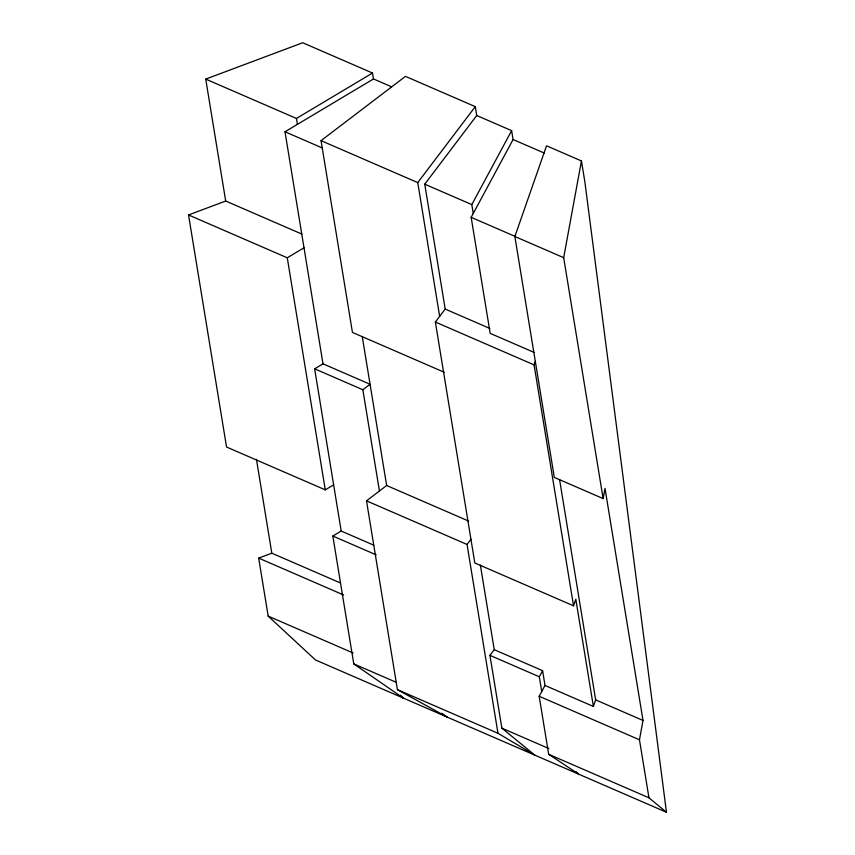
<?xml version="1.0" encoding="UTF-8"?>
<svg xmlns="http://www.w3.org/2000/svg" width="855" height="855" viewBox="0 0 855 855"><rect width="100%" height="100%" fill="white"/><g stroke="black" fill="none" stroke-linecap="round" stroke-linejoin="round"><path stroke-width="1.28" d="M603.138 498.593L563.68 257.676L581.443 160.943L546.537 145.799L514.86 236.493L554.307 477.411L603.138 498.593L605.009 488.397L643.013 720.444L639.465 739.789L648.956 797.801L666.462 812.25L584.831 181.634L581.443 160.943M444.269 372.267L352.442 332.424L321.042 140.648L405.473 76.362L475.284 106.64L476.737 115.511L424.743 184.178L445.188 309.072L435.366 322.046L474.814 562.975L573.545 605.81L534.086 364.893L535.316 361.387M573.545 605.81L575.821 599.28L593.37 706.433L545.009 685.454L542.594 670.673L494.233 649.682L480.382 565.112M593.37 706.433L595.657 699.903L559.587 479.644M473.253 213.461L471.8 204.591L511.632 130.655L476.737 115.511M534.204 352.463L490.172 333.354L471.169 217.33L513.086 139.525L511.632 130.655M541.728 691.545L539.302 676.765L542.594 670.673M575.768 771.541L578.717 774.181L548.675 754.292L539.174 696.269L545.009 685.454M439.662 316.371L417.753 182.607L475.284 106.64M494.233 649.682L489.936 655.347L501.864 728.139L534.845 755.147L497.973 733.28L467.054 544.464L470.945 539.323M314.64 368.826L362.851 389.752L370.065 384.258L322.998 363.835L314.64 368.826L341.198 531.041L373.742 545.169M441.746 713.198L447.101 717.078L397.425 689.654L366.506 500.838L386.642 485.501L468.551 521.037M301.901 234.099L225.699 201.032L205.724 79.098L296.439 118.46L372.513 73.038L373.475 78.949L391.537 86.783M322.998 363.835L285.004 131.777L373.475 78.949M333.632 484.86L325.274 489.851L226.543 447.015L188.538 214.958L287.269 257.793L303.995 247.811M400.503 695.233L403.229 698.043L353.767 663.886L332.83 536.042L341.198 531.041M205.724 79.098L302.702 42.75L372.513 73.038M188.538 214.958L225.699 201.032M666.462 812.25L315.495 659.975L268.181 616.124L258.68 558.112L271.815 553.196L340.397 582.939M513.086 139.525L544.379 153.098M424.743 184.178L471.8 204.591M321.042 140.648L417.753 182.607M285.004 131.777L322.41 148.011M471.169 217.33L515.202 236.44M514.86 236.493L563.68 257.676M445.188 309.072L489.84 328.438M435.366 322.046L534.086 364.893M366.506 500.838L467.054 544.464M332.83 536.042L376.179 554.842M595.657 699.903L643.013 720.444M489.936 655.347L539.302 676.765M258.68 558.112L343.646 594.984M539.174 696.269L639.465 739.789M268.181 616.124L353.147 652.996M353.767 663.886L395.908 682.172M501.864 728.139L548.814 748.52M548.675 754.292L648.956 797.801M397.425 689.654L497.973 733.28M362.253 336.56L386.642 485.501M362.851 389.752L379.428 490.994M296.439 118.46L297.412 124.37M287.269 257.793L325.274 489.851M256.447 459.327L271.815 553.196"/></g></svg>
